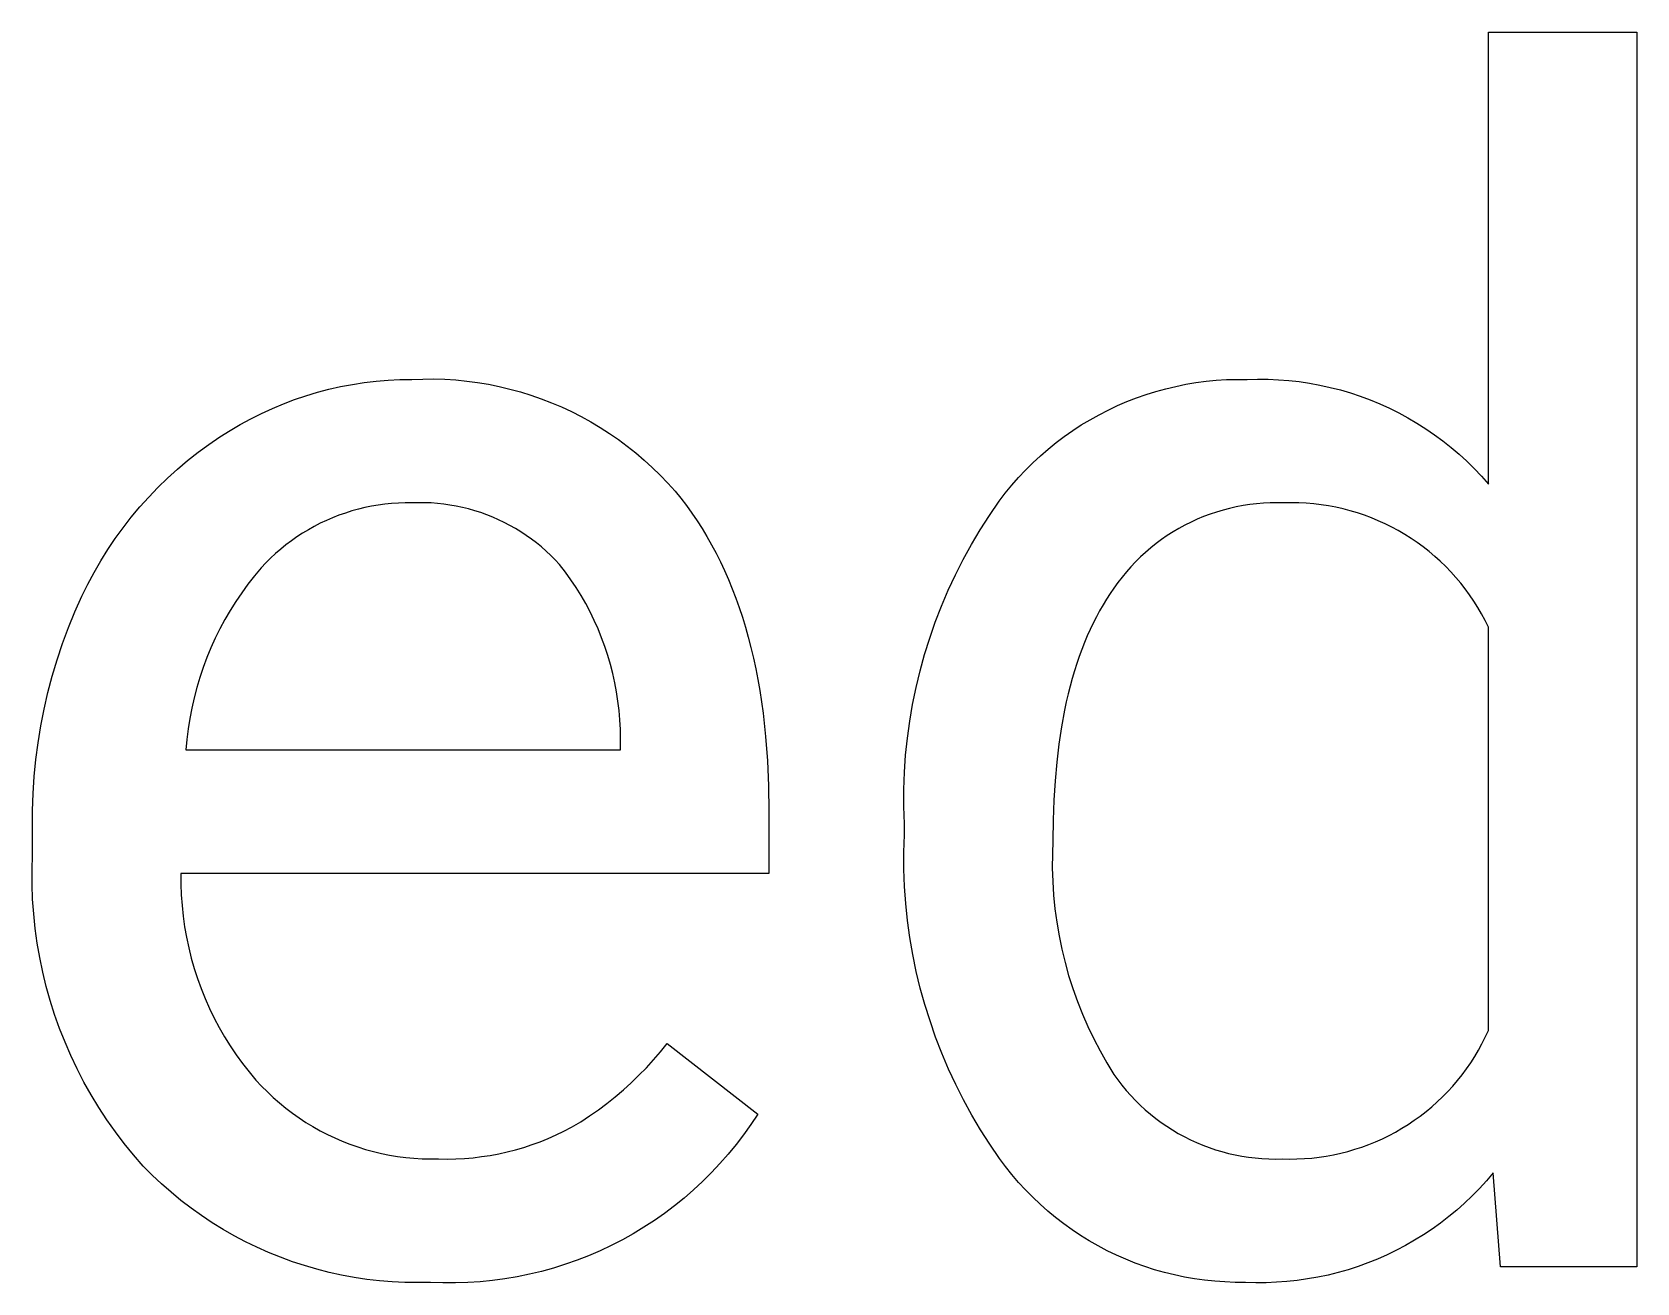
# Model space of a CAD drawing. Header units: millimetres. Extents: x 1434 to 4837, y 1889 to 4267.
# Drawn here: x 3771.12 to 3812.51, y 2035.99 to 2068.23 of the extents above; entities that cross this region are included whole.
import ezdxf

# ---------------------------------------------------------------- set-up
doc = ezdxf.new("R2010")
doc.units = ezdxf.units.MM
doc.header["$MEASUREMENT"] = 0
doc.layers.add('Domyślny', color=7, linetype='Continuous', true_color=0x000000)

msp = doc.modelspace()

# ---------------------------------------------------------------- linework, layer by layer
at = {"layer": 'Domyślny'}
for p, q in [((3808.677, 2056.58), (3808.677, 2068.227)), ((3808.677, 2068.227), (3812.506, 2068.227)), ((3812.506, 2068.227), (3812.506, 2036.406)), ((3779.993, 2059.232), (3780.301, 2059.258)), ((3780.301, 2059.258), (3780.609, 2059.273)), ((3780.609, 2059.273), (3780.917, 2059.278)), ((3780.917, 2059.278), (3781.2, 2059.288)), ((3781.2, 2059.288), (3781.483, 2059.289)), ((3781.483, 2059.289), (3781.765, 2059.281)), ((3781.765, 2059.281), (3782.047, 2059.263)), ((3782.047, 2059.263), (3782.329, 2059.235)), ((3782.329, 2059.235), (3782.609, 2059.198)), ((3801.397, 2059.23), (3801.66, 2059.255)), ((3801.66, 2059.255), (3801.924, 2059.272)), ((3801.924, 2059.272), (3802.188, 2059.279)), ((3802.188, 2059.279), (3802.453, 2059.278)), ((3802.453, 2059.278), (3802.723, 2059.285)), ((3802.723, 2059.285), (3802.993, 2059.283)), ((3802.993, 2059.283), (3803.262, 2059.271)), ((3803.262, 2059.271), (3803.532, 2059.25)), ((3803.532, 2059.25), (3803.8, 2059.22)), ((3777.892, 2058.759), (3778.184, 2058.857)), ((3778.184, 2058.857), (3778.48, 2058.946)), ((3778.48, 2058.946), (3778.778, 2059.024)), ((3778.778, 2059.024), (3779.079, 2059.092)), ((3779.079, 2059.092), (3779.382, 2059.149)), ((3779.382, 2059.149), (3779.687, 2059.196)), ((3779.687, 2059.196), (3779.993, 2059.232)), ((3782.609, 2059.198), (3782.888, 2059.151)), ((3782.888, 2059.151), (3783.165, 2059.096)), ((3783.165, 2059.096), (3783.44, 2059.03)), ((3783.44, 2059.03), (3783.713, 2058.956)), ((3783.713, 2058.956), (3783.983, 2058.872)), ((3783.983, 2058.872), (3784.25, 2058.779)), ((3799.6, 2058.802), (3799.85, 2058.889)), ((3799.85, 2058.889), (3800.102, 2058.968)), ((3800.102, 2058.968), (3800.357, 2059.038)), ((3800.357, 2059.038), (3800.614, 2059.099)), ((3800.614, 2059.099), (3800.874, 2059.152)), ((3800.874, 2059.152), (3801.134, 2059.195)), ((3801.134, 2059.195), (3801.397, 2059.23)), ((3803.8, 2059.22), (3804.067, 2059.18)), ((3804.067, 2059.18), (3804.333, 2059.131)), ((3804.333, 2059.131), (3804.596, 2059.073)), ((3804.596, 2059.073), (3804.858, 2059.005)), ((3804.858, 2059.005), (3805.117, 2058.929)), ((3805.117, 2058.929), (3805.373, 2058.844)), ((3805.373, 2058.844), (3805.626, 2058.749)), ((3777.038, 2058.403), (3777.319, 2058.531)), ((3777.319, 2058.531), (3777.603, 2058.65)), ((3777.603, 2058.65), (3777.892, 2058.759)), ((3784.25, 2058.779), (3784.514, 2058.678)), ((3784.514, 2058.678), (3784.774, 2058.567)), ((3784.774, 2058.567), (3785.03, 2058.448)), ((3785.03, 2058.448), (3785.282, 2058.32)), ((3798.636, 2058.368), (3798.871, 2058.489)), ((3798.871, 2058.489), (3799.111, 2058.602)), ((3799.111, 2058.602), (3799.354, 2058.706)), ((3799.354, 2058.706), (3799.6, 2058.802)), ((3805.626, 2058.749), (3805.876, 2058.646)), ((3805.876, 2058.646), (3806.122, 2058.535)), ((3806.122, 2058.535), (3806.363, 2058.414)), ((3806.363, 2058.414), (3806.601, 2058.286)), ((3776.226, 2057.961), (3776.491, 2058.118)), ((3776.491, 2058.118), (3776.762, 2058.265)), ((3776.762, 2058.265), (3777.038, 2058.403)), ((3785.282, 2058.32), (3785.53, 2058.184)), ((3785.53, 2058.184), (3785.773, 2058.039)), ((3785.773, 2058.039), (3786.011, 2057.887)), ((3797.957, 2057.959), (3798.178, 2058.103)), ((3798.178, 2058.103), (3798.405, 2058.24)), ((3798.405, 2058.24), (3798.636, 2058.368)), ((3806.601, 2058.286), (3806.834, 2058.149)), ((3806.834, 2058.149), (3807.062, 2058.004)), ((3807.062, 2058.004), (3807.284, 2057.852)), ((3775.403, 2057.399), (3775.681, 2057.602)), ((3775.681, 2057.602), (3775.965, 2057.795)), ((3775.965, 2057.795), (3776.226, 2057.961)), ((3786.011, 2057.887), (3786.244, 2057.726)), ((3786.244, 2057.726), (3786.471, 2057.558)), ((3797.323, 2057.482), (3797.529, 2057.648)), ((3797.529, 2057.648), (3797.74, 2057.807)), ((3797.74, 2057.807), (3797.957, 2057.959)), ((3807.284, 2057.852), (3807.502, 2057.691)), ((3807.502, 2057.691), (3807.713, 2057.524)), ((3774.87, 2056.964), (3775.133, 2057.186)), ((3775.133, 2057.186), (3775.403, 2057.399)), ((3786.471, 2057.558), (3786.692, 2057.382)), ((3786.692, 2057.382), (3786.907, 2057.198)), ((3786.907, 2057.198), (3787.116, 2057.008)), ((3796.93, 2057.129), (3797.123, 2057.309)), ((3797.123, 2057.309), (3797.323, 2057.482)), ((3807.713, 2057.524), (3807.919, 2057.349)), ((3807.919, 2057.349), (3808.118, 2057.167)), ((3808.118, 2057.167), (3808.311, 2056.978)), ((3774.615, 2056.733), (3774.87, 2056.964)), ((3787.116, 2057.008), (3787.318, 2056.81)), ((3787.318, 2056.81), (3787.514, 2056.606)), ((3796.561, 2056.75), (3796.742, 2056.943)), ((3796.742, 2056.943), (3796.93, 2057.129)), ((3808.311, 2056.978), (3808.498, 2056.782)), ((3808.498, 2056.782), (3808.677, 2056.58)), ((3774.13, 2056.246), (3774.368, 2056.494)), ((3774.368, 2056.494), (3774.615, 2056.733)), ((3787.514, 2056.606), (3787.703, 2056.395)), ((3787.703, 2056.395), (3787.851, 2056.213)), ((3796.059, 2056.136), (3796.219, 2056.346)), ((3796.219, 2056.346), (3796.387, 2056.551)), ((3796.387, 2056.551), (3796.561, 2056.75)), ((3773.68, 2055.726), (3773.9, 2055.99)), ((3773.9, 2055.99), (3774.13, 2056.246)), ((3779.535, 2055.933), (3779.367, 2055.887)), ((3779.705, 2055.974), (3779.535, 2055.933)), ((3779.875, 2056.009), (3779.705, 2055.974)), ((3780.048, 2056.038), (3779.875, 2056.009)), ((3780.221, 2056.062), (3780.048, 2056.038)), ((3780.394, 2056.079), (3780.221, 2056.062)), ((3780.568, 2056.09), (3780.394, 2056.079)), ((3780.743, 2056.096), (3780.568, 2056.09)), ((3780.917, 2056.096), (3780.743, 2056.096)), ((3781.081, 2056.1), (3780.917, 2056.096)), ((3781.245, 2056.1), (3781.081, 2056.1)), ((3781.409, 2056.093), (3781.245, 2056.1)), ((3781.573, 2056.081), (3781.409, 2056.093)), ((3781.736, 2056.064), (3781.573, 2056.081)), ((3781.898, 2056.041), (3781.736, 2056.064)), ((3782.06, 2056.012), (3781.898, 2056.041)), ((3782.22, 2055.978), (3782.06, 2056.012)), ((3782.379, 2055.939), (3782.22, 2055.978)), ((3782.537, 2055.894), (3782.379, 2055.939)), ((3787.851, 2056.213), (3787.996, 2056.025)), ((3787.996, 2056.025), (3788.135, 2055.833)), ((3795.808, 2055.773), (3796.059, 2056.136)), ((3802.003, 2055.955), (3801.833, 2055.91)), ((3802.176, 2055.993), (3802.003, 2055.955)), ((3802.349, 2056.026), (3802.176, 2055.993)), ((3802.523, 2056.053), (3802.349, 2056.026)), ((3802.699, 2056.074), (3802.523, 2056.053)), ((3802.874, 2056.088), (3802.699, 2056.074)), ((3803.051, 2056.097), (3802.874, 2056.088)), ((3803.227, 2056.099), (3803.051, 2056.097)), ((3803.404, 2056.096), (3803.227, 2056.099)), ((3803.596, 2056.099), (3803.404, 2056.096)), ((3803.788, 2056.096), (3803.596, 2056.099)), ((3803.979, 2056.087), (3803.788, 2056.096)), ((3804.171, 2056.071), (3803.979, 2056.087)), ((3804.362, 2056.048), (3804.171, 2056.071)), ((3804.551, 2056.019), (3804.362, 2056.048)), ((3804.74, 2055.983), (3804.551, 2056.019)), ((3804.928, 2055.941), (3804.74, 2055.983)), ((3805.114, 2055.893), (3804.928, 2055.941)), ((3773.468, 2055.455), (3773.68, 2055.726)), ((3778.555, 2055.57), (3778.4, 2055.49)), ((3778.713, 2055.644), (3778.555, 2055.57)), ((3778.873, 2055.713), (3778.713, 2055.644)), ((3779.036, 2055.777), (3778.873, 2055.713)), ((3779.2, 2055.834), (3779.036, 2055.777)), ((3779.367, 2055.887), (3779.2, 2055.834)), ((3782.693, 2055.844), (3782.537, 2055.894)), ((3782.848, 2055.788), (3782.693, 2055.844)), ((3783, 2055.728), (3782.848, 2055.788)), ((3783.15, 2055.662), (3783, 2055.728)), ((3783.298, 2055.591), (3783.15, 2055.662)), ((3783.444, 2055.515), (3783.298, 2055.591)), ((3783.587, 2055.435), (3783.444, 2055.515)), ((3788.135, 2055.833), (3788.27, 2055.636)), ((3788.27, 2055.636), (3788.4, 2055.434)), ((3795.57, 2055.402), (3795.808, 2055.773)), ((3800.85, 2055.52), (3800.695, 2055.436)), ((3801.008, 2055.599), (3800.85, 2055.52)), ((3801.169, 2055.673), (3801.008, 2055.599)), ((3801.331, 2055.741), (3801.169, 2055.673)), ((3801.497, 2055.803), (3801.331, 2055.741)), ((3801.664, 2055.859), (3801.497, 2055.803)), ((3801.833, 2055.91), (3801.664, 2055.859)), ((3805.298, 2055.838), (3805.114, 2055.893)), ((3805.48, 2055.777), (3805.298, 2055.838)), ((3805.66, 2055.71), (3805.48, 2055.777)), ((3805.837, 2055.637), (3805.66, 2055.71)), ((3806.012, 2055.558), (3805.837, 2055.637)), ((3806.184, 2055.472), (3806.012, 2055.558)), ((3773.074, 2054.891), (3773.266, 2055.176)), ((3773.266, 2055.176), (3773.468, 2055.455)), ((3777.809, 2055.119), (3777.669, 2055.014)), ((3777.951, 2055.22), (3777.809, 2055.119)), ((3778.098, 2055.315), (3777.951, 2055.22)), ((3778.247, 2055.405), (3778.098, 2055.315)), ((3778.4, 2055.49), (3778.247, 2055.405)), ((3783.726, 2055.349), (3783.587, 2055.435)), ((3783.863, 2055.259), (3783.726, 2055.349)), ((3783.997, 2055.164), (3783.863, 2055.259)), ((3784.128, 2055.064), (3783.997, 2055.164)), ((3788.4, 2055.434), (3788.525, 2055.227)), ((3788.525, 2055.227), (3788.645, 2055.016)), ((3795.344, 2055.023), (3795.57, 2055.402)), ((3800.25, 2055.151), (3800.108, 2055.046)), ((3800.395, 2055.251), (3800.25, 2055.151)), ((3800.544, 2055.346), (3800.395, 2055.251)), ((3800.695, 2055.436), (3800.544, 2055.346)), ((3806.353, 2055.381), (3806.184, 2055.472)), ((3806.519, 2055.284), (3806.353, 2055.381)), ((3806.682, 2055.182), (3806.519, 2055.284)), ((3806.841, 2055.074), (3806.682, 2055.182)), ((3772.892, 2054.599), (3773.074, 2054.891)), ((3777.401, 2054.791), (3777.273, 2054.672)), ((3777.533, 2054.905), (3777.401, 2054.791)), ((3777.669, 2055.014), (3777.533, 2054.905)), ((3784.255, 2054.961), (3784.128, 2055.064)), ((3784.378, 2054.853), (3784.255, 2054.961)), ((3784.498, 2054.741), (3784.378, 2054.853)), ((3784.614, 2054.624), (3784.498, 2054.741)), ((3788.645, 2055.016), (3788.761, 2054.799)), ((3788.761, 2054.799), (3788.872, 2054.578)), ((3795.132, 2054.636), (3795.344, 2055.023)), ((3799.706, 2054.702), (3799.58, 2054.578)), ((3799.836, 2054.821), (3799.706, 2054.702)), ((3799.97, 2054.936), (3799.836, 2054.821)), ((3800.108, 2055.046), (3799.97, 2054.936)), ((3806.996, 2054.961), (3806.841, 2055.074)), ((3807.147, 2054.842), (3806.996, 2054.961)), ((3807.294, 2054.718), (3807.147, 2054.842)), ((3807.436, 2054.59), (3807.294, 2054.718)), ((3772.558, 2053.998), (3772.72, 2054.301)), ((3772.72, 2054.301), (3772.892, 2054.599)), ((3777.03, 2054.422), (3776.856, 2054.213)), ((3777.149, 2054.549), (3777.03, 2054.422)), ((3777.273, 2054.672), (3777.149, 2054.549)), ((3784.726, 2054.504), (3784.614, 2054.624)), ((3784.873, 2054.313), (3784.726, 2054.504)), ((3785.015, 2054.116), (3784.873, 2054.313)), ((3788.872, 2054.578), (3788.978, 2054.351)), ((3788.978, 2054.351), (3789.08, 2054.12)), ((3794.932, 2054.243), (3795.132, 2054.636)), ((3799.341, 2054.318), (3799.229, 2054.182)), ((3799.458, 2054.45), (3799.341, 2054.318)), ((3799.58, 2054.578), (3799.458, 2054.45)), ((3807.575, 2054.456), (3807.436, 2054.59)), ((3807.708, 2054.318), (3807.575, 2054.456)), ((3807.837, 2054.176), (3807.708, 2054.318)), ((3772.407, 2053.689), (3772.558, 2053.998)), ((3776.689, 2053.999), (3776.529, 2053.779)), ((3776.856, 2054.213), (3776.689, 2053.999)), ((3785.149, 2053.914), (3785.015, 2054.116)), ((3785.277, 2053.709), (3785.149, 2053.914)), ((3789.08, 2054.12), (3789.177, 2053.884)), ((3789.177, 2053.884), (3789.269, 2053.644)), ((3794.745, 2053.843), (3794.932, 2054.243)), ((3799.019, 2053.899), (3798.922, 2053.759)), ((3799.121, 2054.042), (3799.019, 2053.899)), ((3799.229, 2054.182), (3799.121, 2054.042)), ((3807.961, 2054.029), (3807.837, 2054.176)), ((3808.079, 2053.878), (3807.961, 2054.029)), ((3808.193, 2053.723), (3808.079, 2053.878)), ((3772.227, 2053.288), (3772.407, 2053.689)), ((3776.377, 2053.554), (3776.232, 2053.323)), ((3776.529, 2053.779), (3776.377, 2053.554)), ((3785.398, 2053.499), (3785.277, 2053.709)), ((3785.511, 2053.285), (3785.398, 2053.499)), ((3789.269, 2053.644), (3789.356, 2053.398)), ((3794.572, 2053.438), (3794.745, 2053.843)), ((3798.738, 2053.468), (3798.65, 2053.316)), ((3798.828, 2053.616), (3798.738, 2053.468)), ((3798.922, 2053.759), (3798.828, 2053.616)), ((3808.301, 2053.564), (3808.193, 2053.723)), ((3808.403, 2053.402), (3808.301, 2053.564)), ((3772.061, 2052.882), (3772.227, 2053.288)), ((3776.095, 2053.089), (3775.966, 2052.849)), ((3776.232, 2053.323), (3776.095, 2053.089)), ((3785.618, 2053.067), (3785.511, 2053.285)), ((3785.717, 2052.846), (3785.618, 2053.067)), ((3789.356, 2053.398), (3789.439, 2053.147)), ((3789.439, 2053.147), (3789.517, 2052.892)), ((3794.268, 2052.61), (3794.413, 2053.026)), ((3794.413, 2053.026), (3794.572, 2053.438)), ((3798.566, 2053.16), (3798.484, 2053)), ((3798.65, 2053.316), (3798.566, 2053.16)), ((3808.5, 2053.236), (3808.403, 2053.402)), ((3808.592, 2053.067), (3808.5, 2053.236)), ((3808.677, 2052.895), (3808.592, 2053.067)), ((3771.907, 2052.47), (3772.061, 2052.882)), ((3775.966, 2052.849), (3775.846, 2052.606)), ((3785.808, 2052.621), (3785.717, 2052.846)), ((3785.892, 2052.394), (3785.808, 2052.621)), ((3789.517, 2052.892), (3789.59, 2052.632)), ((3789.59, 2052.632), (3789.659, 2052.367)), ((3798.331, 2052.668), (3798.259, 2052.496)), ((3798.406, 2052.836), (3798.331, 2052.668)), ((3798.484, 2053), (3798.406, 2052.836)), ((3808.677, 2042.497), (3808.677, 2052.895)), ((3771.767, 2052.054), (3771.907, 2052.47)), ((3775.733, 2052.358), (3775.629, 2052.107)), ((3775.846, 2052.606), (3775.733, 2052.358)), ((3785.968, 2052.164), (3785.892, 2052.394)), ((3789.659, 2052.367), (3789.723, 2052.097)), ((3794.136, 2052.189), (3794.268, 2052.61)), ((3798.19, 2052.319), (3798.124, 2052.138)), ((3798.259, 2052.496), (3798.19, 2052.319)), ((3771.641, 2051.633), (3771.767, 2052.054)), ((3775.533, 2051.853), (3775.446, 2051.595)), ((3775.629, 2052.107), (3775.533, 2051.853)), ((3786.037, 2051.932), (3785.968, 2052.164)), ((3786.097, 2051.697), (3786.037, 2051.932)), ((3789.723, 2052.097), (3789.782, 2051.822)), ((3789.782, 2051.822), (3789.836, 2051.542)), ((3794.019, 2051.764), (3794.136, 2052.189)), ((3798.061, 2051.954), (3798.001, 2051.765)), ((3798.124, 2052.138), (3798.061, 2051.954)), ((3771.529, 2051.209), (3771.641, 2051.633)), ((3775.446, 2051.595), (3775.368, 2051.335)), ((3786.15, 2051.461), (3786.097, 2051.697)), ((3786.194, 2051.223), (3786.15, 2051.461)), ((3789.836, 2051.542), (3789.886, 2051.258)), ((3793.916, 2051.335), (3794.019, 2051.764)), ((3797.89, 2051.374), (3797.839, 2051.173)), ((3797.944, 2051.572), (3797.89, 2051.374)), ((3798.001, 2051.765), (3797.944, 2051.572)), ((3771.43, 2050.781), (3771.529, 2051.209)), ((3775.298, 2051.072), (3775.238, 2050.807)), ((3775.368, 2051.335), (3775.298, 2051.072)), ((3786.231, 2050.983), (3786.194, 2051.223)), ((3786.26, 2050.743), (3786.231, 2050.983)), ((3789.886, 2051.258), (3789.93, 2050.969)), ((3789.93, 2050.969), (3789.971, 2050.675)), ((3793.827, 2050.903), (3793.916, 2051.335)), ((3797.792, 2050.968), (3797.747, 2050.758)), ((3797.839, 2051.173), (3797.792, 2050.968)), ((3771.345, 2050.35), (3771.43, 2050.781)), ((3775.238, 2050.807), (3775.186, 2050.54)), ((3786.28, 2050.501), (3786.26, 2050.743)), ((3789.971, 2050.675), (3790.037, 2050.072)), ((3793.753, 2050.468), (3793.827, 2050.903)), ((3797.747, 2050.758), (3797.667, 2050.327)), ((3771.275, 2049.916), (3771.345, 2050.35)), ((3775.143, 2050.272), (3775.109, 2050.002)), ((3775.186, 2050.54), (3775.143, 2050.272)), ((3786.292, 2050.259), (3786.28, 2050.501)), ((3786.296, 2050.017), (3786.292, 2050.259)), ((3793.694, 2050.031), (3793.753, 2050.468)), ((3797.667, 2050.327), (3797.6, 2049.879)), ((3771.218, 2049.481), (3771.275, 2049.916)), ((3775.109, 2050.002), (3775.084, 2049.731)), ((3775.084, 2049.731), (3786.296, 2049.731)), ((3786.296, 2049.731), (3786.296, 2050.017)), ((3790.037, 2050.072), (3790.084, 2049.449)), ((3793.649, 2049.592), (3793.694, 2050.031)), ((3797.6, 2049.879), (3797.545, 2049.414)), ((3771.176, 2049.043), (3771.218, 2049.481)), ((3790.084, 2049.449), (3790.112, 2048.808)), ((3793.619, 2049.152), (3793.649, 2049.592)), ((3797.545, 2049.414), (3797.502, 2048.933)), ((3771.148, 2048.605), (3771.176, 2049.043)), ((3793.604, 2048.711), (3793.619, 2049.152)), ((3797.502, 2048.933), (3797.471, 2048.436)), ((3771.134, 2048.166), (3771.148, 2048.605)), ((3790.112, 2048.808), (3790.122, 2048.146)), ((3793.604, 2048.27), (3793.604, 2048.711)), ((3771.135, 2047.727), (3771.134, 2048.166)), ((3790.122, 2048.146), (3790.122, 2046.549)), ((3793.618, 2047.829), (3793.604, 2048.27)), ((3797.471, 2048.436), (3797.452, 2047.922)), ((3771.135, 2047.021), (3771.135, 2047.727)), ((3793.618, 2047.54), (3793.618, 2047.829)), ((3797.452, 2047.922), (3797.446, 2047.391)), ((3793.605, 2047.098), (3793.618, 2047.54)), ((3797.446, 2047.391), (3797.432, 2047.04)), ((3771.122, 2046.642), (3771.135, 2047.021)), ((3793.606, 2046.655), (3793.605, 2047.098)), ((3797.432, 2047.04), (3797.43, 2046.688)), ((3771.123, 2046.263), (3771.122, 2046.642)), ((3790.122, 2046.549), (3774.96, 2046.549)), ((3774.96, 2046.549), (3774.96, 2046.273)), ((3793.623, 2046.213), (3793.606, 2046.655)), ((3797.43, 2046.688), (3797.441, 2046.337)), ((3771.136, 2045.883), (3771.123, 2046.263)), ((3774.96, 2046.273), (3774.97, 2045.997)), ((3774.97, 2045.997), (3774.989, 2045.722)), ((3793.653, 2045.772), (3793.623, 2046.213)), ((3797.441, 2046.337), (3797.463, 2045.986)), ((3771.163, 2045.505), (3771.136, 2045.883)), ((3774.989, 2045.722), (3775.017, 2045.447)), ((3793.699, 2045.331), (3793.653, 2045.772)), ((3797.463, 2045.986), (3797.498, 2045.636)), ((3797.498, 2045.636), (3797.545, 2045.287)), ((3771.202, 2045.127), (3771.163, 2045.505)), ((3775.017, 2045.447), (3775.056, 2045.174)), ((3775.056, 2045.174), (3775.104, 2044.902)), ((3793.759, 2044.893), (3793.699, 2045.331)), ((3797.545, 2045.287), (3797.604, 2044.941)), ((3771.254, 2044.751), (3771.202, 2045.127)), ((3771.319, 2044.377), (3771.254, 2044.751)), ((3775.104, 2044.902), (3775.161, 2044.632)), ((3793.834, 2044.457), (3793.759, 2044.893)), ((3797.604, 2044.941), (3797.675, 2044.596)), ((3771.396, 2044.005), (3771.319, 2044.377)), ((3775.161, 2044.632), (3775.228, 2044.364)), ((3775.228, 2044.364), (3775.304, 2044.099)), ((3793.923, 2044.023), (3793.834, 2044.457)), ((3797.675, 2044.596), (3797.758, 2044.255)), ((3771.487, 2043.637), (3771.396, 2044.005)), ((3775.304, 2044.099), (3775.389, 2043.836)), ((3794.027, 2043.593), (3793.923, 2044.023)), ((3797.758, 2044.255), (3797.852, 2043.916)), ((3771.589, 2043.271), (3771.487, 2043.637)), ((3775.389, 2043.836), (3775.483, 2043.577)), ((3775.483, 2043.577), (3775.586, 2043.321)), ((3794.145, 2043.166), (3794.027, 2043.593)), ((3797.852, 2043.916), (3797.959, 2043.581)), ((3797.959, 2043.581), (3798.077, 2043.249)), ((3771.704, 2042.91), (3771.589, 2043.271)), ((3775.586, 2043.321), (3775.698, 2043.068)), ((3794.277, 2042.744), (3794.145, 2043.166)), ((3798.077, 2043.249), (3798.206, 2042.923)), ((3771.832, 2042.552), (3771.704, 2042.91)), ((3775.698, 2043.068), (3775.819, 2042.82)), ((3775.819, 2042.82), (3775.949, 2042.576)), ((3794.422, 2042.326), (3794.277, 2042.744)), ((3798.206, 2042.923), (3798.347, 2042.6)), ((3771.971, 2042.199), (3771.832, 2042.552)), ((3775.949, 2042.576), (3776.087, 2042.337)), ((3776.087, 2042.337), (3776.233, 2042.103)), ((3794.582, 2041.913), (3794.422, 2042.326)), ((3798.347, 2042.6), (3798.499, 2042.283)), ((3798.499, 2042.283), (3798.661, 2041.971)), ((3808.511, 2042.155), (3808.597, 2042.325)), ((3808.597, 2042.325), (3808.677, 2042.497)), ((3772.122, 2041.851), (3771.971, 2042.199)), ((3776.233, 2042.103), (3776.387, 2041.874)), ((3776.387, 2041.874), (3776.549, 2041.65)), ((3787.146, 2041.744), (3787.325, 2041.953)), ((3787.325, 2041.953), (3787.496, 2042.167)), ((3787.496, 2042.167), (3789.833, 2040.343)), ((3794.755, 2041.506), (3794.582, 2041.913)), ((3798.661, 2041.971), (3798.835, 2041.665)), ((3808.322, 2041.826), (3808.419, 2041.989)), ((3808.419, 2041.989), (3808.511, 2042.155)), ((3772.286, 2041.508), (3772.122, 2041.851)), ((3772.46, 2041.171), (3772.286, 2041.508)), ((3776.549, 2041.65), (3776.719, 2041.433)), ((3786.77, 2041.344), (3786.962, 2041.541)), ((3786.962, 2041.541), (3787.146, 2041.744)), ((3794.942, 2041.104), (3794.755, 2041.506)), ((3798.835, 2041.665), (3799.019, 2041.366)), ((3807.998, 2041.358), (3808.111, 2041.51)), ((3808.111, 2041.51), (3808.219, 2041.666)), ((3808.219, 2041.666), (3808.322, 2041.826)), ((3772.646, 2040.84), (3772.46, 2041.171)), ((3776.719, 2041.433), (3776.896, 2041.221)), ((3776.896, 2041.221), (3777.04, 2041.066)), ((3777.04, 2041.066), (3777.189, 2040.916)), ((3786.37, 2040.968), (3786.573, 2041.153)), ((3786.573, 2041.153), (3786.77, 2041.344)), ((3795.142, 2040.709), (3794.942, 2041.104)), ((3799.019, 2041.366), (3799.121, 2041.224)), ((3799.121, 2041.224), (3799.227, 2041.086)), ((3799.227, 2041.086), (3799.339, 2040.951)), ((3807.627, 2040.925), (3807.756, 2041.065)), ((3807.756, 2041.065), (3807.879, 2041.209)), ((3807.879, 2041.209), (3807.998, 2041.358)), ((3772.844, 2040.516), (3772.646, 2040.84)), ((3777.189, 2040.916), (3777.343, 2040.771)), ((3777.343, 2040.771), (3777.502, 2040.631)), ((3777.502, 2040.631), (3777.666, 2040.497)), ((3785.725, 2040.455), (3785.946, 2040.619)), ((3785.946, 2040.619), (3786.16, 2040.79)), ((3786.16, 2040.79), (3786.37, 2040.968)), ((3795.355, 2040.321), (3795.142, 2040.709)), ((3799.339, 2040.951), (3799.455, 2040.821)), ((3799.455, 2040.821), (3799.575, 2040.694)), ((3799.575, 2040.694), (3799.7, 2040.572)), ((3807.215, 2040.532), (3807.357, 2040.658)), ((3807.357, 2040.658), (3807.494, 2040.789)), ((3807.494, 2040.789), (3807.627, 2040.925)), ((3773.052, 2040.199), (3772.844, 2040.516)), ((3773.271, 2039.889), (3773.052, 2040.199)), ((3777.666, 2040.497), (3777.834, 2040.369)), ((3777.834, 2040.369), (3778.007, 2040.247)), ((3778.007, 2040.247), (3778.183, 2040.131)), ((3785.27, 2040.148), (3785.5, 2040.298)), ((3785.5, 2040.298), (3785.725, 2040.455)), ((3789.833, 2040.343), (3789.656, 2040.076)), ((3795.581, 2039.941), (3795.355, 2040.321)), ((3799.7, 2040.572), (3799.829, 2040.454)), ((3799.829, 2040.454), (3799.962, 2040.341)), ((3799.962, 2040.341), (3800.099, 2040.232)), ((3800.099, 2040.232), (3800.239, 2040.129)), ((3806.764, 2040.184), (3806.918, 2040.295)), ((3806.918, 2040.295), (3807.069, 2040.411)), ((3807.069, 2040.411), (3807.215, 2040.532)), ((3773.5, 2039.586), (3773.271, 2039.889)), ((3778.183, 2040.131), (3778.364, 2040.021)), ((3778.364, 2040.021), (3778.549, 2039.917)), ((3778.549, 2039.917), (3778.737, 2039.82)), ((3778.737, 2039.82), (3778.928, 2039.73)), ((3784.432, 2039.716), (3784.636, 2039.806)), ((3784.636, 2039.806), (3784.837, 2039.903)), ((3784.837, 2039.903), (3785.035, 2040.006)), ((3785.035, 2040.006), (3785.27, 2040.148)), ((3789.47, 2039.814), (3789.276, 2039.559)), ((3789.656, 2040.076), (3789.47, 2039.814)), ((3795.819, 2039.568), (3795.581, 2039.941)), ((3800.239, 2040.129), (3800.383, 2040.03)), ((3800.383, 2040.03), (3800.53, 2039.936)), ((3800.53, 2039.936), (3800.68, 2039.847)), ((3800.68, 2039.847), (3800.834, 2039.763)), ((3805.942, 2039.71), (3806.113, 2039.794)), ((3806.113, 2039.794), (3806.281, 2039.883)), ((3806.281, 2039.883), (3806.445, 2039.978)), ((3806.445, 2039.978), (3806.607, 2040.078)), ((3806.607, 2040.078), (3806.764, 2040.184)), ((3773.74, 2039.292), (3773.5, 2039.586)), ((3778.928, 2039.73), (3779.122, 2039.646)), ((3779.122, 2039.646), (3779.319, 2039.569)), ((3779.319, 2039.569), (3779.519, 2039.499)), ((3779.519, 2039.499), (3779.72, 2039.435)), ((3779.72, 2039.435), (3779.924, 2039.379)), ((3779.924, 2039.379), (3780.13, 2039.33)), ((3783.154, 2039.322), (3783.372, 2039.37)), ((3783.372, 2039.37), (3783.588, 2039.425)), ((3783.588, 2039.425), (3783.803, 2039.487)), ((3783.803, 2039.487), (3784.015, 2039.557)), ((3784.015, 2039.557), (3784.225, 2039.633)), ((3784.225, 2039.633), (3784.432, 2039.716)), ((3789.276, 2039.559), (3789.072, 2039.311)), ((3796.07, 2039.203), (3795.819, 2039.568)), ((3800.834, 2039.763), (3800.99, 2039.685)), ((3800.99, 2039.685), (3801.149, 2039.612)), ((3801.149, 2039.612), (3801.31, 2039.545)), ((3801.31, 2039.545), (3801.473, 2039.483)), ((3801.473, 2039.483), (3801.639, 2039.427)), ((3801.639, 2039.427), (3801.806, 2039.377)), ((3801.806, 2039.377), (3801.975, 2039.333)), ((3804.868, 2039.336), (3805.052, 2039.383)), ((3805.052, 2039.383), (3805.234, 2039.437)), ((3805.234, 2039.437), (3805.415, 2039.496)), ((3805.415, 2039.496), (3805.593, 2039.561)), ((3805.593, 2039.561), (3805.769, 2039.633)), ((3805.769, 2039.633), (3805.942, 2039.71)), ((3773.989, 2039.006), (3773.74, 2039.292)), ((3774.221, 2038.772), (3773.989, 2039.006)), ((3780.13, 2039.33), (3780.338, 2039.288)), ((3780.338, 2039.288), (3780.546, 2039.254)), ((3780.546, 2039.254), (3780.756, 2039.226)), ((3780.756, 2039.226), (3780.967, 2039.206)), ((3780.967, 2039.206), (3781.178, 2039.194)), ((3781.178, 2039.194), (3781.389, 2039.188)), ((3781.389, 2039.188), (3781.601, 2039.19)), ((3781.601, 2039.19), (3781.824, 2039.187)), ((3781.824, 2039.187), (3782.047, 2039.191)), ((3782.047, 2039.191), (3782.27, 2039.203)), ((3782.27, 2039.203), (3782.492, 2039.221)), ((3782.492, 2039.221), (3782.714, 2039.248)), ((3782.714, 2039.248), (3782.935, 2039.281)), ((3782.935, 2039.281), (3783.154, 2039.322)), ((3788.861, 2039.07), (3788.641, 2038.836)), ((3789.072, 2039.311), (3788.861, 2039.07)), ((3796.227, 2038.991), (3796.07, 2039.203)), ((3796.391, 2038.785), (3796.227, 2038.991)), ((3801.975, 2039.333), (3802.145, 2039.294)), ((3802.145, 2039.294), (3802.317, 2039.261)), ((3802.317, 2039.261), (3802.489, 2039.234)), ((3802.489, 2039.234), (3802.662, 2039.214)), ((3802.662, 2039.214), (3802.836, 2039.199)), ((3802.836, 2039.199), (3803.011, 2039.19)), ((3803.011, 2039.19), (3803.185, 2039.187)), ((3803.185, 2039.187), (3803.36, 2039.19)), ((3803.36, 2039.19), (3803.55, 2039.186)), ((3803.55, 2039.186), (3803.74, 2039.188)), ((3803.74, 2039.188), (3803.93, 2039.197)), ((3803.93, 2039.197), (3804.119, 2039.212)), ((3804.119, 2039.212), (3804.308, 2039.234)), ((3804.308, 2039.234), (3804.495, 2039.261)), ((3804.495, 2039.261), (3804.682, 2039.296)), ((3804.682, 2039.296), (3804.868, 2039.336)), ((3774.461, 2038.546), (3774.221, 2038.772)), ((3774.708, 2038.329), (3774.461, 2038.546)), ((3788.414, 2038.61), (3788.179, 2038.392)), ((3788.641, 2038.836), (3788.414, 2038.61)), ((3796.562, 2038.584), (3796.391, 2038.785)), ((3796.74, 2038.39), (3796.562, 2038.584)), ((3808.627, 2038.626), (3808.446, 2038.428)), ((3808.801, 2038.83), (3808.627, 2038.626)), ((3808.988, 2036.406), (3808.801, 2038.83)), ((3774.962, 2038.12), (3774.708, 2038.329)), ((3787.936, 2038.182), (3787.687, 2037.98)), ((3788.179, 2038.392), (3787.936, 2038.182)), ((3796.925, 2038.202), (3796.74, 2038.39)), ((3797.116, 2038.02), (3796.925, 2038.202)), ((3808.258, 2038.236), (3808.063, 2038.051)), ((3808.446, 2038.428), (3808.258, 2038.236)), ((3775.223, 2037.919), (3774.962, 2038.12)), ((3775.491, 2037.728), (3775.223, 2037.919)), ((3775.766, 2037.545), (3775.491, 2037.728)), ((3787.43, 2037.787), (3787.168, 2037.603)), ((3787.687, 2037.98), (3787.43, 2037.787)), ((3797.313, 2037.845), (3797.116, 2038.02)), ((3797.516, 2037.677), (3797.313, 2037.845)), ((3807.863, 2037.873), (3807.656, 2037.702)), ((3808.063, 2038.051), (3807.863, 2037.873)), ((3776.046, 2037.372), (3775.766, 2037.545)), ((3776.332, 2037.209), (3776.046, 2037.372)), ((3786.899, 2037.428), (3786.624, 2037.263)), ((3787.168, 2037.603), (3786.899, 2037.428)), ((3797.725, 2037.516), (3797.516, 2037.677)), ((3797.94, 2037.362), (3797.725, 2037.516)), ((3798.159, 2037.216), (3797.94, 2037.362)), ((3807.226, 2037.382), (3807.002, 2037.233)), ((3807.444, 2037.538), (3807.226, 2037.382)), ((3807.656, 2037.702), (3807.444, 2037.538)), ((3776.623, 2037.055), (3776.332, 2037.209)), ((3776.919, 2036.912), (3776.623, 2037.055)), ((3777.22, 2036.778), (3776.919, 2036.912)), ((3786.059, 2036.96), (3785.769, 2036.823)), ((3786.344, 2037.106), (3786.059, 2036.96)), ((3786.624, 2037.263), (3786.344, 2037.106)), ((3798.383, 2037.078), (3798.159, 2037.216)), ((3798.612, 2036.947), (3798.383, 2037.078)), ((3798.846, 2036.824), (3798.612, 2036.947)), ((3806.541, 2036.959), (3806.304, 2036.834)), ((3806.774, 2037.092), (3806.541, 2036.959)), ((3807.002, 2037.233), (3806.774, 2037.092)), ((3777.525, 2036.654), (3777.22, 2036.778)), ((3777.834, 2036.541), (3777.525, 2036.654)), ((3778.147, 2036.439), (3777.834, 2036.541)), ((3784.873, 2036.473), (3784.567, 2036.377)), ((3785.175, 2036.58), (3784.873, 2036.473)), ((3785.474, 2036.696), (3785.175, 2036.58)), ((3785.769, 2036.823), (3785.474, 2036.696)), ((3799.083, 2036.71), (3798.846, 2036.824)), ((3799.324, 2036.603), (3799.083, 2036.71)), ((3799.569, 2036.506), (3799.324, 2036.603)), ((3799.817, 2036.416), (3799.569, 2036.506)), ((3805.567, 2036.509), (3805.315, 2036.417)), ((3805.816, 2036.608), (3805.567, 2036.509)), ((3806.062, 2036.717), (3805.816, 2036.608)), ((3806.304, 2036.834), (3806.062, 2036.717)), ((3778.463, 2036.346), (3778.147, 2036.439)), ((3778.782, 2036.265), (3778.463, 2036.346)), ((3779.104, 2036.195), (3778.782, 2036.265)), ((3779.428, 2036.135), (3779.104, 2036.195)), ((3779.753, 2036.086), (3779.428, 2036.135)), ((3780.08, 2036.048), (3779.753, 2036.086)), ((3783.315, 2036.1), (3782.997, 2036.057)), ((3783.631, 2036.153), (3783.315, 2036.1)), ((3783.946, 2036.217), (3783.631, 2036.153)), ((3784.257, 2036.292), (3783.946, 2036.217)), ((3784.567, 2036.377), (3784.257, 2036.292)), ((3800.068, 2036.335), (3799.817, 2036.416)), ((3800.322, 2036.263), (3800.068, 2036.335)), ((3800.578, 2036.2), (3800.322, 2036.263)), ((3800.836, 2036.146), (3800.578, 2036.2)), ((3801.096, 2036.1), (3800.836, 2036.146)), ((3801.357, 2036.064), (3801.096, 2036.1)), ((3801.619, 2036.036), (3801.357, 2036.064)), ((3804.014, 2036.095), (3803.748, 2036.057)), ((3804.278, 2036.141), (3804.014, 2036.095)), ((3804.541, 2036.197), (3804.278, 2036.141)), ((3804.801, 2036.261), (3804.541, 2036.197)), ((3805.06, 2036.335), (3804.801, 2036.261)), ((3805.315, 2036.417), (3805.06, 2036.335)), ((3812.506, 2036.406), (3808.988, 2036.406)), ((3780.409, 2036.022), (3780.08, 2036.048)), ((3780.737, 2036.006), (3780.409, 2036.022)), ((3781.067, 2036.002), (3780.737, 2036.006)), ((3781.396, 2036.008), (3781.067, 2036.002)), ((3781.716, 2035.996), (3781.396, 2036.008)), ((3782.037, 2035.995), (3781.716, 2035.996)), ((3782.358, 2036.005), (3782.037, 2035.995)), ((3782.678, 2036.025), (3782.358, 2036.005)), ((3782.997, 2036.057), (3782.678, 2036.025)), ((3801.882, 2036.018), (3801.619, 2036.036)), ((3802.145, 2036.008), (3801.882, 2036.018)), ((3802.409, 2036.008), (3802.145, 2036.008)), ((3802.677, 2036), (3802.409, 2036.008)), ((3802.946, 2036), (3802.677, 2036)), ((3803.214, 2036.01), (3802.946, 2036)), ((3803.482, 2036.029), (3803.214, 2036.01)), ((3803.748, 2036.057), (3803.482, 2036.029))]:
    msp.add_line(p, q, dxfattribs=at)

doc.saveas('drawing.dxf')
